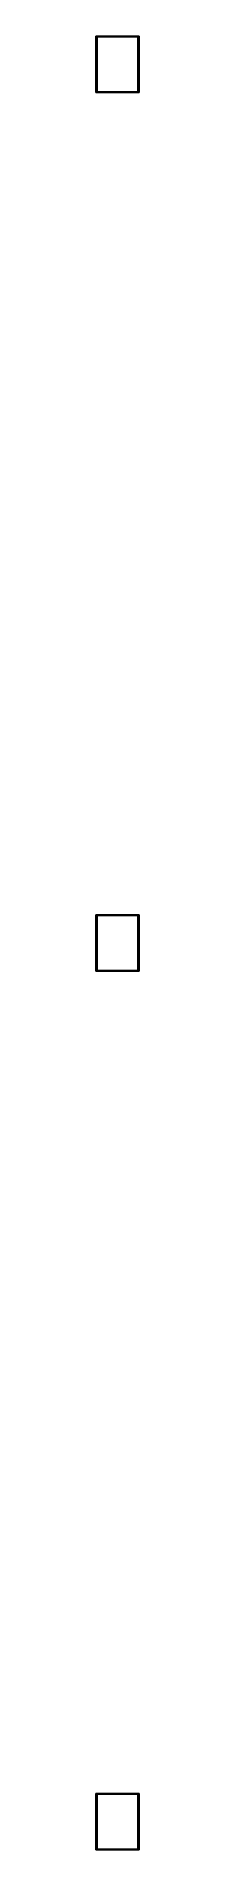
# Model space of a CAD drawing. Header units: metres. Extents: x -95 to 95, y 7546 to 15458.
import ezdxf

# ---------------------------------------------------------------- set-up
doc = ezdxf.new("R2010")
doc.units = ezdxf.units.M

msp = doc.modelspace()

# ---------------------------------------------------------------- linework, layer by layer
for p, q in [((95, 15458.5), (-95, 15458.5)), ((-95, 15458.5), (-95, 15213.5)), ((-92.8, 15454.5), (-92.7858, 15454.7)), ((-92.7858, 15454.3), (-92.8, 15454.5)), ((-92.7858, 15454.7), (-92.7434, 15454.9)), ((-92.7434, 15454.1), (-92.7858, 15454.3)), ((-92.7434, 15454.9), (-92.6736, 15455.2)), ((-92.6736, 15453.8), (-92.7434, 15454.1)), ((-92.6736, 15455.2), (-92.5773, 15455.4)), ((-92.5773, 15453.6), (-92.6736, 15453.8)), ((-92.5773, 15455.4), (-92.4562, 15455.6)), ((-92.4562, 15453.4), (-92.5773, 15453.6)), ((-92.4562, 15455.6), (-92.3121, 15455.7)), ((-92.3121, 15453.3), (-92.4562, 15453.4)), ((-92.3121, 15455.7), (-92.1474, 15455.9)), ((-92.1474, 15453.1), (-92.3121, 15453.3)), ((-92.1474, 15455.9), (-91.9645, 15456)), ((-91.9645, 15453), (-92.1474, 15453.1)), ((-91.9645, 15456), (-91.7664, 15456.1)), ((-91.7664, 15452.9), (-91.9645, 15453)), ((-91.7664, 15456.1), (-91.5562, 15456.2)), ((-91.5562, 15452.8), (-91.7664, 15452.9)), ((-91.5562, 15456.2), (-91.3373, 15456.3)), ((-91.3373, 15452.7), (-91.5562, 15452.8)), ((-91.3373, 15456.3), (-91.113, 15456.3)), ((-91.113, 15452.7), (-91.3373, 15452.7)), ((-91.113, 15456.3), (-90.887, 15456.3)), ((-90.887, 15452.7), (-91.113, 15452.7)), ((-90.887, 15456.3), (-90.6627, 15456.3)), ((-90.6627, 15452.7), (-90.887, 15452.7)), ((-90.6627, 15456.3), (-90.4438, 15456.2)), ((-90.4438, 15452.8), (-90.6627, 15452.7)), ((-90.4438, 15456.2), (-90.2336, 15456.1)), ((-90.2336, 15452.9), (-90.4438, 15452.8)), ((-90.2336, 15456.1), (-90.0355, 15456)), ((-90.0355, 15453), (-90.2336, 15452.9)), ((-90.0355, 15456), (-89.8526, 15455.9)), ((-89.8526, 15453.1), (-90.0355, 15453)), ((-89.8526, 15455.9), (-89.6879, 15455.7)), ((-89.6879, 15453.3), (-89.8526, 15453.1)), ((-89.6879, 15455.7), (-89.5438, 15455.6)), ((-89.5438, 15453.4), (-89.6879, 15453.3)), ((-89.5438, 15455.6), (-89.4226, 15455.4)), ((-89.4226, 15453.6), (-89.5438, 15453.4)), ((-89.5, 15450.5), (-89.4606, 15451.1)), ((-89.5, 15221.5), (-89.5, 15450.5)), ((-89.4606, 15451.1), (-89.3429, 15451.7)), ((-89.4226, 15455.4), (-89.3264, 15455.2)), ((-89.3264, 15453.8), (-89.4226, 15453.6)), ((-89.3429, 15451.7), (-89.1489, 15452.3)), ((-89.3264, 15455.2), (-89.2565, 15454.9)), ((-89.2565, 15454.1), (-89.3264, 15453.8)), ((-89.2565, 15454.9), (-89.2142, 15454.7)), ((-89.2142, 15454.3), (-89.2565, 15454.1)), ((-89.2142, 15454.7), (-89.2, 15454.5)), ((-89.2, 15454.5), (-89.2142, 15454.3)), ((-89.1489, 15452.3), (-88.8815, 15452.9)), ((-88.8815, 15452.9), (-88.5451, 15453.4)), ((-88.5451, 15453.4), (-88.1448, 15453.9)), ((-88.1448, 15453.9), (-87.6871, 15454.4)), ((-87.6871, 15454.4), (-87.1791, 15454.7)), ((-87.1791, 15454.7), (-86.6289, 15455)), ((-86.6289, 15455), (-86.0451, 15455.3)), ((-86.0451, 15455.3), (-85.4369, 15455.4)), ((-85.4369, 15455.4), (-84.8139, 15455.5)), ((-84.8139, 15455.5), (84.8139, 15455.5)), ((84.8139, 15455.5), (85.4369, 15455.4)), ((85.4369, 15455.4), (86.0451, 15455.3)), ((86.0451, 15455.3), (86.6289, 15455)), ((86.6289, 15455), (87.1791, 15454.7)), ((87.1791, 15454.7), (87.6871, 15454.4)), ((87.6871, 15454.4), (88.1448, 15453.9)), ((88.1448, 15453.9), (88.5451, 15453.4)), ((88.5451, 15453.4), (88.8815, 15452.9)), ((88.8815, 15452.9), (89.1489, 15452.3)), ((89.1489, 15452.3), (89.3429, 15451.7)), ((89.2, 15454.5), (89.2142, 15454.7)), ((89.2142, 15454.3), (89.2, 15454.5)), ((89.2142, 15454.7), (89.2565, 15454.9)), ((89.2565, 15454.1), (89.2142, 15454.3)), ((89.2565, 15454.9), (89.3264, 15455.2)), ((89.3264, 15453.8), (89.2565, 15454.1)), ((89.3264, 15455.2), (89.4226, 15455.4)), ((89.4226, 15453.6), (89.3264, 15453.8)), ((89.3429, 15451.7), (89.4606, 15451.1)), ((89.4226, 15455.4), (89.5438, 15455.6)), ((89.5438, 15453.4), (89.4226, 15453.6)), ((89.4606, 15451.1), (89.5, 15450.5)), ((89.5, 15450.5), (89.5, 15221.5)), ((89.5438, 15455.6), (89.6879, 15455.7)), ((89.6879, 15453.3), (89.5438, 15453.4)), ((89.6879, 15455.7), (89.8526, 15455.9)), ((89.8526, 15453.1), (89.6879, 15453.3)), ((89.8526, 15455.9), (90.0355, 15456)), ((90.0355, 15453), (89.8526, 15453.1)), ((90.0355, 15456), (90.2336, 15456.1)), ((90.2336, 15452.9), (90.0355, 15453)), ((90.2336, 15456.1), (90.4438, 15456.2)), ((90.4438, 15452.8), (90.2336, 15452.9)), ((90.4438, 15456.2), (90.6627, 15456.3)), ((90.6627, 15452.7), (90.4438, 15452.8)), ((90.6627, 15456.3), (90.887, 15456.3)), ((90.887, 15452.7), (90.6627, 15452.7)), ((90.887, 15456.3), (91.113, 15456.3)), ((91.113, 15452.7), (90.887, 15452.7)), ((91.113, 15456.3), (91.3373, 15456.3)), ((91.3373, 15452.7), (91.113, 15452.7)), ((91.3373, 15456.3), (91.5562, 15456.2)), ((91.5562, 15452.8), (91.3373, 15452.7)), ((91.5562, 15456.2), (91.7664, 15456.1)), ((91.7664, 15452.9), (91.5562, 15452.8)), ((91.7664, 15456.1), (91.9645, 15456)), ((91.9645, 15453), (91.7664, 15452.9)), ((91.9645, 15456), (92.1474, 15455.9)), ((92.1474, 15453.1), (91.9645, 15453)), ((92.1474, 15455.9), (92.3121, 15455.7)), ((92.3121, 15453.3), (92.1474, 15453.1)), ((92.3121, 15455.7), (92.4562, 15455.6)), ((92.4562, 15453.4), (92.3121, 15453.3)), ((92.4562, 15455.6), (92.5773, 15455.4)), ((92.5773, 15453.6), (92.4562, 15453.4)), ((92.5773, 15455.4), (92.6736, 15455.2)), ((92.6736, 15453.8), (92.5773, 15453.6)), ((92.6736, 15455.2), (92.7434, 15454.9)), ((92.7434, 15454.1), (92.6736, 15453.8)), ((92.7434, 15454.9), (92.7858, 15454.7)), ((92.7858, 15454.3), (92.7434, 15454.1)), ((92.7858, 15454.7), (92.8, 15454.5)), ((92.8, 15454.5), (92.7858, 15454.3)), ((95, 15213.5), (95, 15458.5)), ((-95, 15213.5), (95, 15213.5)), ((-92.8, 15217.5), (-92.7858, 15217.7)), ((-92.7858, 15217.3), (-92.8, 15217.5)), ((-92.7858, 15217.7), (-92.7434, 15217.9)), ((-92.7434, 15217.1), (-92.7858, 15217.3)), ((-92.7434, 15217.9), (-92.6736, 15218.2)), ((-92.6736, 15216.8), (-92.7434, 15217.1)), ((-92.6736, 15218.2), (-92.5773, 15218.4)), ((-92.5773, 15216.6), (-92.6736, 15216.8)), ((-92.5773, 15218.4), (-92.4562, 15218.6)), ((-92.4562, 15216.4), (-92.5773, 15216.6)), ((-92.4562, 15218.6), (-92.3121, 15218.7)), ((-92.3121, 15216.3), (-92.4562, 15216.4)), ((-92.3121, 15218.7), (-92.1474, 15218.9)), ((-92.1474, 15216.1), (-92.3121, 15216.3)), ((-92.1474, 15218.9), (-91.9645, 15219)), ((-91.9645, 15216), (-92.1474, 15216.1)), ((-91.9645, 15219), (-91.7664, 15219.1)), ((-91.7664, 15215.9), (-91.9645, 15216)), ((-91.7664, 15219.1), (-91.5562, 15219.2)), ((-91.5562, 15215.8), (-91.7664, 15215.9)), ((-91.5562, 15219.2), (-91.3373, 15219.3)), ((-91.3373, 15215.7), (-91.5562, 15215.8)), ((-91.3373, 15219.3), (-91.113, 15219.3)), ((-91.113, 15215.7), (-91.3373, 15215.7)), ((-91.113, 15219.3), (-90.887, 15219.3)), ((-90.887, 15215.7), (-91.113, 15215.7)), ((-90.887, 15219.3), (-90.6627, 15219.3)), ((-90.6627, 15215.7), (-90.887, 15215.7)), ((-90.6627, 15219.3), (-90.4438, 15219.2)), ((-90.4438, 15215.8), (-90.6627, 15215.7)), ((-90.4438, 15219.2), (-90.2336, 15219.1)), ((-90.2336, 15215.9), (-90.4438, 15215.8)), ((-90.2336, 15219.1), (-90.0355, 15219)), ((-90.0355, 15216), (-90.2336, 15215.9)), ((-90.0355, 15219), (-89.8526, 15218.9)), ((-89.8526, 15216.1), (-90.0355, 15216)), ((-89.8526, 15218.9), (-89.6879, 15218.7)), ((-89.6879, 15216.3), (-89.8526, 15216.1)), ((-89.6879, 15218.7), (-89.5438, 15218.6)), ((-89.5438, 15216.4), (-89.6879, 15216.3)), ((-89.5438, 15218.6), (-89.4226, 15218.4)), ((-89.4226, 15216.6), (-89.5438, 15216.4)), ((-89.4606, 15220.9), (-89.5, 15221.5)), ((-89.3429, 15220.3), (-89.4606, 15220.9)), ((-89.4226, 15218.4), (-89.3264, 15218.2)), ((-89.3264, 15216.8), (-89.4226, 15216.6)), ((-89.1489, 15219.7), (-89.3429, 15220.3)), ((-89.3264, 15218.2), (-89.2565, 15217.9)), ((-89.2565, 15217.1), (-89.3264, 15216.8)), ((-89.2565, 15217.9), (-89.2142, 15217.7)), ((-89.2142, 15217.3), (-89.2565, 15217.1)), ((-89.2142, 15217.7), (-89.2, 15217.5)), ((-89.2, 15217.5), (-89.2142, 15217.3)), ((-88.8815, 15219.1), (-89.1489, 15219.7)), ((-88.5451, 15218.6), (-88.8815, 15219.1)), ((-88.1448, 15218.1), (-88.5451, 15218.6)), ((-87.6871, 15217.6), (-88.1448, 15218.1)), ((-87.1791, 15217.3), (-87.6871, 15217.6)), ((-86.6289, 15217), (-87.1791, 15217.3)), ((-86.0451, 15216.7), (-86.6289, 15217)), ((-85.4369, 15216.6), (-86.0451, 15216.7)), ((-84.8139, 15216.5), (-85.4369, 15216.6)), ((84.8139, 15216.5), (-84.8139, 15216.5)), ((85.4369, 15216.6), (84.8139, 15216.5)), ((86.0451, 15216.7), (85.4369, 15216.6)), ((86.6289, 15217), (86.0451, 15216.7)), ((87.1791, 15217.3), (86.6289, 15217)), ((87.6871, 15217.6), (87.1791, 15217.3)), ((88.1448, 15218.1), (87.6871, 15217.6)), ((88.5451, 15218.6), (88.1448, 15218.1)), ((88.8815, 15219.1), (88.5451, 15218.6)), ((89.1489, 15219.7), (88.8815, 15219.1)), ((89.3429, 15220.3), (89.1489, 15219.7)), ((89.2, 15217.5), (89.2142, 15217.7)), ((89.2142, 15217.3), (89.2, 15217.5)), ((89.2142, 15217.7), (89.2565, 15217.9)), ((89.2565, 15217.1), (89.2142, 15217.3)), ((89.2565, 15217.9), (89.3264, 15218.2)), ((89.3264, 15216.8), (89.2565, 15217.1)), ((89.3264, 15218.2), (89.4226, 15218.4)), ((89.4226, 15216.6), (89.3264, 15216.8)), ((89.4606, 15220.9), (89.3429, 15220.3)), ((89.4226, 15218.4), (89.5438, 15218.6)), ((89.5438, 15216.4), (89.4226, 15216.6)), ((89.5, 15221.5), (89.4606, 15220.9)), ((89.5438, 15218.6), (89.6879, 15218.7)), ((89.6879, 15216.3), (89.5438, 15216.4)), ((89.6879, 15218.7), (89.8526, 15218.9)), ((89.8526, 15216.1), (89.6879, 15216.3)), ((89.8526, 15218.9), (90.0355, 15219)), ((90.0355, 15216), (89.8526, 15216.1)), ((90.0355, 15219), (90.2336, 15219.1)), ((90.2336, 15215.9), (90.0355, 15216)), ((90.2336, 15219.1), (90.4438, 15219.2)), ((90.4438, 15215.8), (90.2336, 15215.9)), ((90.4438, 15219.2), (90.6627, 15219.3)), ((90.6627, 15215.7), (90.4438, 15215.8)), ((90.6627, 15219.3), (90.887, 15219.3)), ((90.887, 15215.7), (90.6627, 15215.7)), ((90.887, 15219.3), (91.113, 15219.3)), ((91.113, 15215.7), (90.887, 15215.7)), ((91.113, 15219.3), (91.3373, 15219.3)), ((91.3373, 15215.7), (91.113, 15215.7)), ((91.3373, 15219.3), (91.5562, 15219.2)), ((91.5562, 15215.8), (91.3373, 15215.7)), ((91.5562, 15219.2), (91.7664, 15219.1)), ((91.7664, 15215.9), (91.5562, 15215.8)), ((91.7664, 15219.1), (91.9645, 15219)), ((91.9645, 15216), (91.7664, 15215.9)), ((91.9645, 15219), (92.1474, 15218.9)), ((92.1474, 15216.1), (91.9645, 15216)), ((92.1474, 15218.9), (92.3121, 15218.7)), ((92.3121, 15216.3), (92.1474, 15216.1)), ((92.3121, 15218.7), (92.4562, 15218.6)), ((92.4562, 15216.4), (92.3121, 15216.3)), ((92.4562, 15218.6), (92.5773, 15218.4)), ((92.5773, 15216.6), (92.4562, 15216.4)), ((92.5773, 15218.4), (92.6736, 15218.2)), ((92.6736, 15216.8), (92.5773, 15216.6)), ((92.6736, 15218.2), (92.7434, 15217.9)), ((92.7434, 15217.1), (92.6736, 15216.8)), ((92.7434, 15217.9), (92.7858, 15217.7)), ((92.7858, 15217.3), (92.7434, 15217.1)), ((92.7858, 15217.7), (92.8, 15217.5)), ((92.8, 15217.5), (92.7858, 15217.3)), ((95, 11624.5), (-95, 11624.5)), ((-95, 11624.5), (-95, 11379.5)), ((-92.8, 11620.5), (-92.7858, 11620.7)), ((-92.7858, 11620.3), (-92.8, 11620.5)), ((-92.7858, 11620.7), (-92.7434, 11620.9)), ((-92.7434, 11620.1), (-92.7858, 11620.3)), ((-92.7434, 11620.9), (-92.6736, 11621.2)), ((-92.6736, 11619.8), (-92.7434, 11620.1)), ((-92.6736, 11621.2), (-92.5773, 11621.4)), ((-92.5773, 11619.6), (-92.6736, 11619.8)), ((-92.5773, 11621.4), (-92.4562, 11621.6)), ((-92.4562, 11619.4), (-92.5773, 11619.6)), ((-92.4562, 11621.6), (-92.3121, 11621.7)), ((-92.3121, 11619.3), (-92.4562, 11619.4)), ((-92.3121, 11621.7), (-92.1474, 11621.9)), ((-92.1474, 11619.1), (-92.3121, 11619.3)), ((-92.1474, 11621.9), (-91.9645, 11622)), ((-91.9645, 11619), (-92.1474, 11619.1)), ((-91.9645, 11622), (-91.7664, 11622.1)), ((-91.7664, 11618.9), (-91.9645, 11619)), ((-91.7664, 11622.1), (-91.5562, 11622.2)), ((-91.5562, 11618.8), (-91.7664, 11618.9)), ((-91.5562, 11622.2), (-91.3373, 11622.3)), ((-91.3373, 11618.7), (-91.5562, 11618.8)), ((-91.3373, 11622.3), (-91.113, 11622.3)), ((-91.113, 11618.7), (-91.3373, 11618.7)), ((-91.113, 11622.3), (-90.887, 11622.3)), ((-90.887, 11618.7), (-91.113, 11618.7)), ((-90.887, 11622.3), (-90.6627, 11622.3)), ((-90.6627, 11618.7), (-90.887, 11618.7)), ((-90.6627, 11622.3), (-90.4438, 11622.2)), ((-90.4438, 11618.8), (-90.6627, 11618.7)), ((-90.4438, 11622.2), (-90.2336, 11622.1)), ((-90.2336, 11618.9), (-90.4438, 11618.8)), ((-90.2336, 11622.1), (-90.0355, 11622)), ((-90.0355, 11619), (-90.2336, 11618.9)), ((-90.0355, 11622), (-89.8526, 11621.9)), ((-89.8526, 11619.1), (-90.0355, 11619)), ((-89.8526, 11621.9), (-89.6879, 11621.7)), ((-89.6879, 11619.3), (-89.8526, 11619.1)), ((-89.6879, 11621.7), (-89.5438, 11621.6)), ((-89.5438, 11619.4), (-89.6879, 11619.3)), ((-89.5438, 11621.6), (-89.4226, 11621.4)), ((-89.4226, 11619.6), (-89.5438, 11619.4)), ((-89.5, 11616.5), (-89.4606, 11617.1)), ((-89.5, 11387.5), (-89.5, 11616.5)), ((-89.4606, 11617.1), (-89.3429, 11617.7)), ((-89.4226, 11621.4), (-89.3264, 11621.2)), ((-89.3264, 11619.8), (-89.4226, 11619.6)), ((-89.3429, 11617.7), (-89.1489, 11618.3)), ((-89.3264, 11621.2), (-89.2565, 11620.9)), ((-89.2565, 11620.1), (-89.3264, 11619.8)), ((-89.2565, 11620.9), (-89.2142, 11620.7)), ((-89.2142, 11620.3), (-89.2565, 11620.1)), ((-89.2142, 11620.7), (-89.2, 11620.5)), ((-89.2, 11620.5), (-89.2142, 11620.3)), ((-89.1489, 11618.3), (-88.8815, 11618.9)), ((-88.8815, 11618.9), (-88.5451, 11619.4)), ((-88.5451, 11619.4), (-88.1448, 11619.9)), ((-88.1448, 11619.9), (-87.6871, 11620.4)), ((-87.6871, 11620.4), (-87.1791, 11620.7)), ((-87.1791, 11620.7), (-86.6289, 11621)), ((-86.6289, 11621), (-86.0451, 11621.3)), ((-86.0451, 11621.3), (-85.4369, 11621.4)), ((-85.4369, 11621.4), (-84.8139, 11621.5)), ((-84.8139, 11621.5), (84.8139, 11621.5)), ((84.8139, 11621.5), (85.4369, 11621.4)), ((85.4369, 11621.4), (86.0451, 11621.3)), ((86.0451, 11621.3), (86.6289, 11621)), ((86.6289, 11621), (87.1791, 11620.7)), ((87.1791, 11620.7), (87.6871, 11620.4)), ((87.6871, 11620.4), (88.1448, 11619.9)), ((88.1448, 11619.9), (88.5451, 11619.4)), ((88.5451, 11619.4), (88.8815, 11618.9)), ((88.8815, 11618.9), (89.1489, 11618.3)), ((89.1489, 11618.3), (89.3429, 11617.7)), ((89.2, 11620.5), (89.2142, 11620.7)), ((89.2142, 11620.3), (89.2, 11620.5)), ((89.2142, 11620.7), (89.2565, 11620.9)), ((89.2565, 11620.1), (89.2142, 11620.3)), ((89.2565, 11620.9), (89.3264, 11621.2)), ((89.3264, 11619.8), (89.2565, 11620.1)), ((89.3264, 11621.2), (89.4226, 11621.4)), ((89.4226, 11619.6), (89.3264, 11619.8)), ((89.3429, 11617.7), (89.4606, 11617.1)), ((89.4226, 11621.4), (89.5438, 11621.6)), ((89.5438, 11619.4), (89.4226, 11619.6)), ((89.4606, 11617.1), (89.5, 11616.5)), ((89.5, 11616.5), (89.5, 11387.5)), ((89.5438, 11621.6), (89.6879, 11621.7)), ((89.6879, 11619.3), (89.5438, 11619.4)), ((89.6879, 11621.7), (89.8526, 11621.9)), ((89.8526, 11619.1), (89.6879, 11619.3)), ((89.8526, 11621.9), (90.0355, 11622)), ((90.0355, 11619), (89.8526, 11619.1)), ((90.0355, 11622), (90.2336, 11622.1)), ((90.2336, 11618.9), (90.0355, 11619)), ((90.2336, 11622.1), (90.4438, 11622.2)), ((90.4438, 11618.8), (90.2336, 11618.9)), ((90.4438, 11622.2), (90.6627, 11622.3)), ((90.6627, 11618.7), (90.4438, 11618.8)), ((90.6627, 11622.3), (90.887, 11622.3)), ((90.887, 11618.7), (90.6627, 11618.7)), ((90.887, 11622.3), (91.113, 11622.3)), ((91.113, 11618.7), (90.887, 11618.7)), ((91.113, 11622.3), (91.3373, 11622.3)), ((91.3373, 11618.7), (91.113, 11618.7)), ((91.3373, 11622.3), (91.5562, 11622.2)), ((91.5562, 11618.8), (91.3373, 11618.7)), ((91.5562, 11622.2), (91.7664, 11622.1)), ((91.7664, 11618.9), (91.5562, 11618.8)), ((91.7664, 11622.1), (91.9645, 11622)), ((91.9645, 11619), (91.7664, 11618.9)), ((91.9645, 11622), (92.1474, 11621.9)), ((92.1474, 11619.1), (91.9645, 11619)), ((92.1474, 11621.9), (92.3121, 11621.7)), ((92.3121, 11619.3), (92.1474, 11619.1)), ((92.3121, 11621.7), (92.4562, 11621.6)), ((92.4562, 11619.4), (92.3121, 11619.3)), ((92.4562, 11621.6), (92.5773, 11621.4)), ((92.5773, 11619.6), (92.4562, 11619.4)), ((92.5773, 11621.4), (92.6736, 11621.2)), ((92.6736, 11619.8), (92.5773, 11619.6)), ((92.6736, 11621.2), (92.7434, 11620.9)), ((92.7434, 11620.1), (92.6736, 11619.8)), ((92.7434, 11620.9), (92.7858, 11620.7)), ((92.7858, 11620.3), (92.7434, 11620.1)), ((92.7858, 11620.7), (92.8, 11620.5)), ((92.8, 11620.5), (92.7858, 11620.3)), ((95, 11379.5), (95, 11624.5)), ((-95, 11379.5), (95, 11379.5)), ((-92.8, 11383.5), (-92.7858, 11383.7)), ((-92.7858, 11383.3), (-92.8, 11383.5)), ((-92.7858, 11383.7), (-92.7434, 11383.9)), ((-92.7434, 11383.1), (-92.7858, 11383.3)), ((-92.7434, 11383.9), (-92.6736, 11384.2)), ((-92.6736, 11382.8), (-92.7434, 11383.1)), ((-92.6736, 11384.2), (-92.5773, 11384.4)), ((-92.5773, 11382.6), (-92.6736, 11382.8)), ((-92.5773, 11384.4), (-92.4562, 11384.6)), ((-92.4562, 11382.4), (-92.5773, 11382.6)), ((-92.4562, 11384.6), (-92.3121, 11384.7)), ((-92.3121, 11382.3), (-92.4562, 11382.4)), ((-92.3121, 11384.7), (-92.1474, 11384.9)), ((-92.1474, 11382.1), (-92.3121, 11382.3)), ((-92.1474, 11384.9), (-91.9645, 11385)), ((-91.9645, 11382), (-92.1474, 11382.1)), ((-91.9645, 11385), (-91.7664, 11385.1)), ((-91.7664, 11381.9), (-91.9645, 11382)), ((-91.7664, 11385.1), (-91.5562, 11385.2)), ((-91.5562, 11381.8), (-91.7664, 11381.9)), ((-91.5562, 11385.2), (-91.3373, 11385.3)), ((-91.3373, 11381.7), (-91.5562, 11381.8)), ((-91.3373, 11385.3), (-91.113, 11385.3)), ((-91.113, 11381.7), (-91.3373, 11381.7)), ((-91.113, 11385.3), (-90.887, 11385.3)), ((-90.887, 11381.7), (-91.113, 11381.7)), ((-90.887, 11385.3), (-90.6627, 11385.3)), ((-90.6627, 11381.7), (-90.887, 11381.7)), ((-90.6627, 11385.3), (-90.4438, 11385.2)), ((-90.4438, 11381.8), (-90.6627, 11381.7)), ((-90.4438, 11385.2), (-90.2336, 11385.1)), ((-90.2336, 11381.9), (-90.4438, 11381.8)), ((-90.2336, 11385.1), (-90.0355, 11385)), ((-90.0355, 11382), (-90.2336, 11381.9)), ((-90.0355, 11385), (-89.8526, 11384.9)), ((-89.8526, 11382.1), (-90.0355, 11382)), ((-89.8526, 11384.9), (-89.6879, 11384.7)), ((-89.6879, 11382.3), (-89.8526, 11382.1)), ((-89.6879, 11384.7), (-89.5438, 11384.6)), ((-89.5438, 11382.4), (-89.6879, 11382.3)), ((-89.5438, 11384.6), (-89.4226, 11384.4)), ((-89.4226, 11382.6), (-89.5438, 11382.4)), ((-89.4606, 11386.9), (-89.5, 11387.5)), ((-89.3429, 11386.3), (-89.4606, 11386.9)), ((-89.4226, 11384.4), (-89.3264, 11384.2)), ((-89.3264, 11382.8), (-89.4226, 11382.6)), ((-89.1489, 11385.7), (-89.3429, 11386.3)), ((-89.3264, 11384.2), (-89.2565, 11383.9)), ((-89.2565, 11383.1), (-89.3264, 11382.8)), ((-89.2565, 11383.9), (-89.2142, 11383.7)), ((-89.2142, 11383.3), (-89.2565, 11383.1)), ((-89.2142, 11383.7), (-89.2, 11383.5)), ((-89.2, 11383.5), (-89.2142, 11383.3)), ((-88.8815, 11385.1), (-89.1489, 11385.7)), ((-88.5451, 11384.6), (-88.8815, 11385.1)), ((-88.1448, 11384.1), (-88.5451, 11384.6)), ((-87.6871, 11383.6), (-88.1448, 11384.1)), ((-87.1791, 11383.3), (-87.6871, 11383.6)), ((-86.6289, 11383), (-87.1791, 11383.3)), ((-86.0451, 11382.7), (-86.6289, 11383)), ((-85.4369, 11382.6), (-86.0451, 11382.7)), ((-84.8139, 11382.5), (-85.4369, 11382.6)), ((84.8139, 11382.5), (-84.8139, 11382.5)), ((85.4369, 11382.6), (84.8139, 11382.5)), ((86.0451, 11382.7), (85.4369, 11382.6)), ((86.6289, 11383), (86.0451, 11382.7)), ((87.1791, 11383.3), (86.6289, 11383)), ((87.6871, 11383.6), (87.1791, 11383.3)), ((88.1448, 11384.1), (87.6871, 11383.6)), ((88.5451, 11384.6), (88.1448, 11384.1)), ((88.8815, 11385.1), (88.5451, 11384.6)), ((89.1489, 11385.7), (88.8815, 11385.1)), ((89.3429, 11386.3), (89.1489, 11385.7)), ((89.2, 11383.5), (89.2142, 11383.7)), ((89.2142, 11383.3), (89.2, 11383.5)), ((89.2142, 11383.7), (89.2565, 11383.9)), ((89.2565, 11383.1), (89.2142, 11383.3)), ((89.2565, 11383.9), (89.3264, 11384.2)), ((89.3264, 11382.8), (89.2565, 11383.1)), ((89.3264, 11384.2), (89.4226, 11384.4)), ((89.4226, 11382.6), (89.3264, 11382.8)), ((89.4606, 11386.9), (89.3429, 11386.3)), ((89.4226, 11384.4), (89.5438, 11384.6)), ((89.5438, 11382.4), (89.4226, 11382.6)), ((89.5, 11387.5), (89.4606, 11386.9)), ((89.5438, 11384.6), (89.6879, 11384.7)), ((89.6879, 11382.3), (89.5438, 11382.4)), ((89.6879, 11384.7), (89.8526, 11384.9)), ((89.8526, 11382.1), (89.6879, 11382.3)), ((89.8526, 11384.9), (90.0355, 11385)), ((90.0355, 11382), (89.8526, 11382.1)), ((90.0355, 11385), (90.2336, 11385.1)), ((90.2336, 11381.9), (90.0355, 11382)), ((90.2336, 11385.1), (90.4438, 11385.2)), ((90.4438, 11381.8), (90.2336, 11381.9)), ((90.4438, 11385.2), (90.6627, 11385.3)), ((90.6627, 11381.7), (90.4438, 11381.8)), ((90.6627, 11385.3), (90.887, 11385.3)), ((90.887, 11381.7), (90.6627, 11381.7)), ((90.887, 11385.3), (91.113, 11385.3)), ((91.113, 11381.7), (90.887, 11381.7)), ((91.113, 11385.3), (91.3373, 11385.3)), ((91.3373, 11381.7), (91.113, 11381.7)), ((91.3373, 11385.3), (91.5562, 11385.2)), ((91.5562, 11381.8), (91.3373, 11381.7)), ((91.5562, 11385.2), (91.7664, 11385.1)), ((91.7664, 11381.9), (91.5562, 11381.8)), ((91.7664, 11385.1), (91.9645, 11385)), ((91.9645, 11382), (91.7664, 11381.9)), ((91.9645, 11385), (92.1474, 11384.9)), ((92.1474, 11382.1), (91.9645, 11382)), ((92.1474, 11384.9), (92.3121, 11384.7)), ((92.3121, 11382.3), (92.1474, 11382.1)), ((92.3121, 11384.7), (92.4562, 11384.6)), ((92.4562, 11382.4), (92.3121, 11382.3)), ((92.4562, 11384.6), (92.5773, 11384.4)), ((92.5773, 11382.6), (92.4562, 11382.4)), ((92.5773, 11384.4), (92.6736, 11384.2)), ((92.6736, 11382.8), (92.5773, 11382.6)), ((92.6736, 11384.2), (92.7434, 11383.9)), ((92.7434, 11383.1), (92.6736, 11382.8)), ((92.7434, 11383.9), (92.7858, 11383.7)), ((92.7858, 11383.3), (92.7434, 11383.1)), ((92.7858, 11383.7), (92.8, 11383.5)), ((92.8, 11383.5), (92.7858, 11383.3)), ((95, 7790.5), (-95, 7790.5)), ((-95, 7790.5), (-95, 7545.5)), ((-92.8, 7786.5), (-92.7858, 7786.73)), ((-92.7858, 7786.27), (-92.8, 7786.5)), ((-92.7858, 7786.73), (-92.7434, 7786.95)), ((-92.7434, 7786.05), (-92.7858, 7786.27)), ((-92.7434, 7786.95), (-92.6736, 7787.16)), ((-92.6736, 7785.84), (-92.7434, 7786.05)), ((-92.6736, 7787.16), (-92.5773, 7787.37)), ((-92.5773, 7785.63), (-92.6736, 7785.84)), ((-92.5773, 7787.37), (-92.4562, 7787.56)), ((-92.4562, 7785.44), (-92.5773, 7785.63)), ((-92.4562, 7787.56), (-92.3121, 7787.73)), ((-92.3121, 7785.27), (-92.4562, 7785.44)), ((-92.3121, 7787.73), (-92.1474, 7787.89)), ((-92.1474, 7785.11), (-92.3121, 7785.27)), ((-92.1474, 7787.89), (-91.9645, 7788.02)), ((-91.9645, 7784.98), (-92.1474, 7785.11)), ((-91.9645, 7788.02), (-91.7664, 7788.13)), ((-91.7664, 7784.87), (-91.9645, 7784.98)), ((-91.7664, 7788.13), (-91.5562, 7788.21)), ((-91.5562, 7784.79), (-91.7664, 7784.87)), ((-91.5562, 7788.21), (-91.3373, 7788.27)), ((-91.3373, 7784.73), (-91.5562, 7784.79)), ((-91.3373, 7788.27), (-91.113, 7788.3)), ((-91.113, 7784.7), (-91.3373, 7784.73)), ((-91.113, 7788.3), (-90.887, 7788.3)), ((-90.887, 7784.7), (-91.113, 7784.7)), ((-90.887, 7788.3), (-90.6627, 7788.27)), ((-90.6627, 7784.73), (-90.887, 7784.7)), ((-90.6627, 7788.27), (-90.4438, 7788.21)), ((-90.4438, 7784.79), (-90.6627, 7784.73)), ((-90.4438, 7788.21), (-90.2336, 7788.13)), ((-90.2336, 7784.87), (-90.4438, 7784.79)), ((-90.2336, 7788.13), (-90.0355, 7788.02)), ((-90.0355, 7784.98), (-90.2336, 7784.87)), ((-90.0355, 7788.02), (-89.8526, 7787.89)), ((-89.8526, 7785.11), (-90.0355, 7784.98)), ((-89.8526, 7787.89), (-89.6879, 7787.73)), ((-89.6879, 7785.27), (-89.8526, 7785.11)), ((-89.6879, 7787.73), (-89.5438, 7787.56)), ((-89.5438, 7785.44), (-89.6879, 7785.27)), ((-89.5438, 7787.56), (-89.4226, 7787.37)), ((-89.4226, 7785.63), (-89.5438, 7785.44)), ((-89.5, 7782.5), (-89.4606, 7783.13)), ((-89.5, 7553.5), (-89.5, 7782.5)), ((-89.4606, 7783.13), (-89.3429, 7783.74)), ((-89.4226, 7787.37), (-89.3264, 7787.16)), ((-89.3264, 7785.84), (-89.4226, 7785.63)), ((-89.3429, 7783.74), (-89.1489, 7784.34)), ((-89.3264, 7787.16), (-89.2565, 7786.95)), ((-89.2565, 7786.05), (-89.3264, 7785.84)), ((-89.2565, 7786.95), (-89.2142, 7786.73)), ((-89.2142, 7786.27), (-89.2565, 7786.05)), ((-89.2142, 7786.73), (-89.2, 7786.5)), ((-89.2, 7786.5), (-89.2142, 7786.27)), ((-89.1489, 7784.34), (-88.8815, 7784.91)), ((-88.8815, 7784.91), (-88.5451, 7785.44)), ((-88.5451, 7785.44), (-88.1448, 7785.92)), ((-88.1448, 7785.92), (-87.6871, 7786.35)), ((-87.6871, 7786.35), (-87.1791, 7786.72)), ((-87.1791, 7786.72), (-86.6289, 7787.02)), ((-86.6289, 7787.02), (-86.0451, 7787.26)), ((-86.0451, 7787.26), (-85.4369, 7787.41)), ((-85.4369, 7787.41), (-84.8139, 7787.49)), ((-84.8139, 7787.49), (84.8139, 7787.49)), ((84.8139, 7787.49), (85.4369, 7787.41)), ((85.4369, 7787.41), (86.0451, 7787.26)), ((86.0451, 7787.26), (86.6289, 7787.02)), ((86.6289, 7787.02), (87.1791, 7786.72)), ((87.1791, 7786.72), (87.6871, 7786.35)), ((87.6871, 7786.35), (88.1448, 7785.92)), ((88.1448, 7785.92), (88.5451, 7785.44)), ((88.5451, 7785.44), (88.8815, 7784.91)), ((88.8815, 7784.91), (89.1489, 7784.34)), ((89.1489, 7784.34), (89.3429, 7783.74)), ((89.2, 7786.5), (89.2142, 7786.73)), ((89.2142, 7786.27), (89.2, 7786.5)), ((89.2142, 7786.73), (89.2565, 7786.95)), ((89.2565, 7786.05), (89.2142, 7786.27)), ((89.2565, 7786.95), (89.3264, 7787.16)), ((89.3264, 7785.84), (89.2565, 7786.05)), ((89.3264, 7787.16), (89.4226, 7787.37)), ((89.4226, 7785.63), (89.3264, 7785.84)), ((89.3429, 7783.74), (89.4606, 7783.13)), ((89.4226, 7787.37), (89.5438, 7787.56)), ((89.5438, 7785.44), (89.4226, 7785.63)), ((89.4606, 7783.13), (89.5, 7782.5)), ((89.5, 7782.5), (89.5, 7553.5)), ((89.5438, 7787.56), (89.6879, 7787.73)), ((89.6879, 7785.27), (89.5438, 7785.44)), ((89.6879, 7787.73), (89.8526, 7787.89)), ((89.8526, 7785.11), (89.6879, 7785.27)), ((89.8526, 7787.89), (90.0355, 7788.02)), ((90.0355, 7784.98), (89.8526, 7785.11)), ((90.0355, 7788.02), (90.2336, 7788.13)), ((90.2336, 7784.87), (90.0355, 7784.98)), ((90.2336, 7788.13), (90.4438, 7788.21)), ((90.4438, 7784.79), (90.2336, 7784.87)), ((90.4438, 7788.21), (90.6627, 7788.27)), ((90.6627, 7784.73), (90.4438, 7784.79)), ((90.6627, 7788.27), (90.887, 7788.3)), ((90.887, 7784.7), (90.6627, 7784.73)), ((90.887, 7788.3), (91.113, 7788.3)), ((91.113, 7784.7), (90.887, 7784.7)), ((91.113, 7788.3), (91.3373, 7788.27)), ((91.3373, 7784.73), (91.113, 7784.7)), ((91.3373, 7788.27), (91.5562, 7788.21)), ((91.5562, 7784.79), (91.3373, 7784.73)), ((91.5562, 7788.21), (91.7664, 7788.13)), ((91.7664, 7784.87), (91.5562, 7784.79)), ((91.7664, 7788.13), (91.9645, 7788.02)), ((91.9645, 7784.98), (91.7664, 7784.87)), ((91.9645, 7788.02), (92.1474, 7787.89)), ((92.1474, 7785.11), (91.9645, 7784.98)), ((92.1474, 7787.89), (92.3121, 7787.73)), ((92.3121, 7785.27), (92.1474, 7785.11)), ((92.3121, 7787.73), (92.4562, 7787.56)), ((92.4562, 7785.44), (92.3121, 7785.27)), ((92.4562, 7787.56), (92.5773, 7787.37)), ((92.5773, 7785.63), (92.4562, 7785.44)), ((92.5773, 7787.37), (92.6736, 7787.16)), ((92.6736, 7785.84), (92.5773, 7785.63)), ((92.6736, 7787.16), (92.7434, 7786.95)), ((92.7434, 7786.05), (92.6736, 7785.84)), ((92.7434, 7786.95), (92.7858, 7786.73)), ((92.7858, 7786.27), (92.7434, 7786.05)), ((92.7858, 7786.73), (92.8, 7786.5)), ((92.8, 7786.5), (92.7858, 7786.27)), ((95, 7545.5), (95, 7790.5)), ((-95, 7545.5), (95, 7545.5)), ((-92.8, 7549.5), (-92.7858, 7549.73)), ((-92.7858, 7549.27), (-92.8, 7549.5)), ((-92.7858, 7549.73), (-92.7434, 7549.95)), ((-92.7434, 7549.05), (-92.7858, 7549.27)), ((-92.7434, 7549.95), (-92.6736, 7550.16)), ((-92.6736, 7548.84), (-92.7434, 7549.05)), ((-92.6736, 7550.16), (-92.5773, 7550.37)), ((-92.5773, 7548.63), (-92.6736, 7548.84)), ((-92.5773, 7550.37), (-92.4562, 7550.56)), ((-92.4562, 7548.44), (-92.5773, 7548.63)), ((-92.4562, 7550.56), (-92.3121, 7550.73)), ((-92.3121, 7548.27), (-92.4562, 7548.44)), ((-92.3121, 7550.73), (-92.1474, 7550.89)), ((-92.1474, 7548.11), (-92.3121, 7548.27)), ((-92.1474, 7550.89), (-91.9645, 7551.02)), ((-91.9645, 7547.98), (-92.1474, 7548.11)), ((-91.9645, 7551.02), (-91.7664, 7551.13)), ((-91.7664, 7547.87), (-91.9645, 7547.98)), ((-91.7664, 7551.13), (-91.5562, 7551.21)), ((-91.5562, 7547.79), (-91.7664, 7547.87)), ((-91.5562, 7551.21), (-91.3373, 7551.27)), ((-91.3373, 7547.73), (-91.5562, 7547.79)), ((-91.3373, 7551.27), (-91.113, 7551.3)), ((-91.113, 7547.7), (-91.3373, 7547.73)), ((-91.113, 7551.3), (-90.887, 7551.3)), ((-90.887, 7547.7), (-91.113, 7547.7)), ((-90.887, 7551.3), (-90.6627, 7551.27)), ((-90.6627, 7547.73), (-90.887, 7547.7)), ((-90.6627, 7551.27), (-90.4438, 7551.21)), ((-90.4438, 7547.79), (-90.6627, 7547.73)), ((-90.4438, 7551.21), (-90.2336, 7551.13)), ((-90.2336, 7547.87), (-90.4438, 7547.79)), ((-90.2336, 7551.13), (-90.0355, 7551.02)), ((-90.0355, 7547.98), (-90.2336, 7547.87)), ((-90.0355, 7551.02), (-89.8526, 7550.89)), ((-89.8526, 7548.11), (-90.0355, 7547.98)), ((-89.8526, 7550.89), (-89.6879, 7550.73)), ((-89.6879, 7548.27), (-89.8526, 7548.11)), ((-89.6879, 7550.73), (-89.5438, 7550.56)), ((-89.5438, 7548.44), (-89.6879, 7548.27)), ((-89.5438, 7550.56), (-89.4226, 7550.37)), ((-89.4226, 7548.63), (-89.5438, 7548.44)), ((-89.4606, 7552.87), (-89.5, 7553.5)), ((-89.3429, 7552.26), (-89.4606, 7552.87)), ((-89.4226, 7550.37), (-89.3264, 7550.16)), ((-89.3264, 7548.84), (-89.4226, 7548.63)), ((-89.1489, 7551.66), (-89.3429, 7552.26)), ((-89.3264, 7550.16), (-89.2565, 7549.95)), ((-89.2565, 7549.05), (-89.3264, 7548.84)), ((-89.2565, 7549.95), (-89.2142, 7549.73)), ((-89.2142, 7549.27), (-89.2565, 7549.05)), ((-89.2142, 7549.73), (-89.2, 7549.5)), ((-89.2, 7549.5), (-89.2142, 7549.27)), ((-88.8815, 7551.09), (-89.1489, 7551.66)), ((-88.5451, 7550.56), (-88.8815, 7551.09)), ((-88.1448, 7550.08), (-88.5451, 7550.56)), ((-87.6871, 7549.65), (-88.1448, 7550.08)), ((-87.1791, 7549.28), (-87.6871, 7549.65)), ((-86.6289, 7548.98), (-87.1791, 7549.28)), ((-86.0451, 7548.74), (-86.6289, 7548.98)), ((-85.4369, 7548.59), (-86.0451, 7548.74)), ((-84.8139, 7548.51), (-85.4369, 7548.59)), ((84.8139, 7548.51), (-84.8139, 7548.51)), ((85.4369, 7548.59), (84.8139, 7548.51)), ((86.0451, 7548.74), (85.4369, 7548.59)), ((86.6289, 7548.98), (86.0451, 7548.74)), ((87.1791, 7549.28), (86.6289, 7548.98)), ((87.6871, 7549.65), (87.1791, 7549.28)), ((88.1448, 7550.08), (87.6871, 7549.65)), ((88.5451, 7550.56), (88.1448, 7550.08)), ((88.8815, 7551.09), (88.5451, 7550.56)), ((89.1489, 7551.66), (88.8815, 7551.09)), ((89.3429, 7552.26), (89.1489, 7551.66)), ((89.2, 7549.5), (89.2142, 7549.73)), ((89.2142, 7549.27), (89.2, 7549.5)), ((89.2142, 7549.73), (89.2565, 7549.95)), ((89.2565, 7549.05), (89.2142, 7549.27)), ((89.2565, 7549.95), (89.3264, 7550.16)), ((89.3264, 7548.84), (89.2565, 7549.05)), ((89.3264, 7550.16), (89.4226, 7550.37)), ((89.4226, 7548.63), (89.3264, 7548.84)), ((89.4606, 7552.87), (89.3429, 7552.26)), ((89.4226, 7550.37), (89.5438, 7550.56)), ((89.5438, 7548.44), (89.4226, 7548.63)), ((89.5, 7553.5), (89.4606, 7552.87)), ((89.5438, 7550.56), (89.6879, 7550.73)), ((89.6879, 7548.27), (89.5438, 7548.44)), ((89.6879, 7550.73), (89.8526, 7550.89)), ((89.8526, 7548.11), (89.6879, 7548.27)), ((89.8526, 7550.89), (90.0355, 7551.02)), ((90.0355, 7547.98), (89.8526, 7548.11)), ((90.0355, 7551.02), (90.2336, 7551.13)), ((90.2336, 7547.87), (90.0355, 7547.98)), ((90.2336, 7551.13), (90.4438, 7551.21)), ((90.4438, 7547.79), (90.2336, 7547.87)), ((90.4438, 7551.21), (90.6627, 7551.27)), ((90.6627, 7547.73), (90.4438, 7547.79)), ((90.6627, 7551.27), (90.887, 7551.3)), ((90.887, 7547.7), (90.6627, 7547.73)), ((90.887, 7551.3), (91.113, 7551.3)), ((91.113, 7547.7), (90.887, 7547.7)), ((91.113, 7551.3), (91.3373, 7551.27)), ((91.3373, 7547.73), (91.113, 7547.7)), ((91.3373, 7551.27), (91.5562, 7551.21)), ((91.5562, 7547.79), (91.3373, 7547.73)), ((91.5562, 7551.21), (91.7664, 7551.13)), ((91.7664, 7547.87), (91.5562, 7547.79)), ((91.7664, 7551.13), (91.9645, 7551.02)), ((91.9645, 7547.98), (91.7664, 7547.87)), ((91.9645, 7551.02), (92.1474, 7550.89)), ((92.1474, 7548.11), (91.9645, 7547.98)), ((92.1474, 7550.89), (92.3121, 7550.73)), ((92.3121, 7548.27), (92.1474, 7548.11)), ((92.3121, 7550.73), (92.4562, 7550.56)), ((92.4562, 7548.44), (92.3121, 7548.27)), ((92.4562, 7550.56), (92.5773, 7550.37)), ((92.5773, 7548.63), (92.4562, 7548.44)), ((92.5773, 7550.37), (92.6736, 7550.16)), ((92.6736, 7548.84), (92.5773, 7548.63)), ((92.6736, 7550.16), (92.7434, 7549.95)), ((92.7434, 7549.05), (92.6736, 7548.84)), ((92.7434, 7549.95), (92.7858, 7549.73)), ((92.7858, 7549.27), (92.7434, 7549.05)), ((92.7858, 7549.73), (92.8, 7549.5)), ((92.8, 7549.5), (92.7858, 7549.27))]:
    msp.add_line(p, q)

doc.saveas('drawing.dxf')
